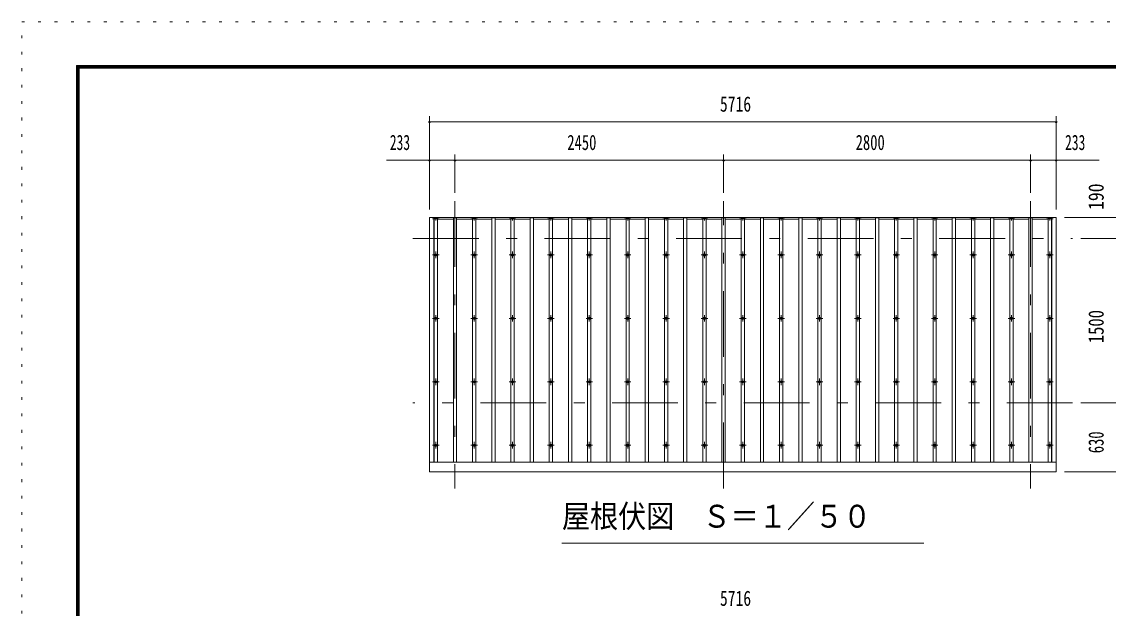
# Model space of a CAD drawing. Units: millimetres, scale not verified. Extents: x -22474 to 22484, y -10500 to 10500.
# Drawn here: x -7216 to 2694, y 5148 to 10500 of the extents above; entities that cross this region are included whole.
import ezdxf
from ezdxf.enums import TextEntityAlignment as Align

# ---------------------------------------------------------------- set-up
doc = ezdxf.new("R2010")
doc.units = ezdxf.units.MM
doc.header["$LTSCALE"] = 50
doc.linetypes.add('USER3', pattern=[24, 12, -5, 2, -5])
doc.linetypes.add('USER5', pattern=[3, 0.5, -2.5])
for name, color, linetype, lineweight in [('0-2_1-0BOLD', 7, 'Continuous', 18), ('0-3_1-2CENTER', 3, 'USER3', 18), ('0-4_1-4THIN', 4, 'Continuous', 18), ('0-5_1-5DIM', 3, 'Continuous', 18), ('0-D_F-F', 5, 'Continuous', 18), ('0-E_F-E_J_ADD', 5, 'USER5', 18)]:
    doc.layers.add(name, color=color, linetype=linetype, lineweight=lineweight)
doc.styles.add('ＭＳ ゴシック', font='')
doc.styles.get('ＭＳ ゴシック').set_extended_font_data('MS Gothic')

msp = doc.modelspace()

# ---------------------------------------------------------------- linework, layer by layer
at = {"layer": '0-2_1-0BOLD'}
for p, q in [((-3457.06, 8712.63), (-3457.06, 6481.37)), ((2178.93, 6481.37), (2178.93, 8712.63)), ((-3497.06, 6481.37), (2218.93, 6481.37))]:
    msp.add_line(p, q, dxfattribs=at)
msp.add_lwpolyline([(-3497.06, 6392.63), (2218.93, 6392.63), (2218.93, 8712.63), (-3497.06, 8712.63)], close=True, dxfattribs=at)
for centre in [(-3439.07, 8372.13), (-3089.07, 8372.13), (-2739.07, 8372.13), (-2389.07, 8372.13), (-2039.07, 8372.13), (-1689.07, 8372.13), (-1339.07, 8372.13), (-989.07, 8372.13), (-639.07, 8372.13), (-289.07, 8372.13), (60.93, 8372.13), (410.93, 8372.13), (760.93, 8372.13), (1110.93, 8372.13), (1460.93, 8372.13), (1810.93, 8372.13), (2160.93, 8372.13), (-3439.07, 7793.42), (-3089.07, 7793.42), (-2739.07, 7793.42), (-2389.07, 7793.42), (-2039.07, 7793.42), (-1689.07, 7793.42), (-1339.07, 7793.42), (-989.07, 7793.42), (-639.07, 7793.42), (-289.07, 7793.42), (60.93, 7793.42), (410.93, 7793.42), (760.93, 7793.42), (1110.93, 7793.42), (1460.93, 7793.42), (1810.93, 7793.42), (2160.93, 7793.42), (-3439.07, 7214.7), (-3089.07, 7214.7), (-2739.07, 7214.7), (-2389.07, 7214.7), (-2039.07, 7214.7), (-1689.07, 7214.7), (-1339.07, 7214.7), (-989.07, 7214.7), (-639.07, 7214.7), (-289.07, 7214.7), (60.93, 7214.7), (410.93, 7214.7), (760.93, 7214.7), (1110.93, 7214.7), (1460.93, 7214.7), (1810.93, 7214.7), (2160.93, 7214.7), (-3439.07, 6635.99), (-3089.07, 6635.99), (-2739.07, 6635.99), (-2389.07, 6635.99), (-2039.07, 6635.99), (-1689.07, 6635.99), (-1339.07, 6635.99), (-989.07, 6635.99), (-639.07, 6635.99), (-289.07, 6635.99), (60.93, 6635.99), (410.93, 6635.99), (760.93, 6635.99), (1110.93, 6635.99), (1460.93, 6635.99), (1810.93, 6635.99), (2160.93, 6635.99)]:
    msp.add_circle(centre, 10, dxfattribs=at)
for centre, start, end in [((-3439.07, 8691.45), 46.9032, 133.0968), ((-3439.07, 8712.83), 226.9032, 313.0968), ((-3089.07, 8691.45), 46.9032, 133.0968), ((-3089.07, 8712.83), 226.9032, 313.0968), ((-2739.07, 8691.45), 46.9032, 133.0968), ((-2739.07, 8712.83), 226.9032, 313.0968), ((-2389.07, 8691.45), 46.9032, 133.0968), ((-2389.07, 8712.83), 226.9032, 313.0968), ((-2039.07, 8691.45), 46.9032, 133.0968), ((-2039.07, 8712.83), 226.9032, 313.0968), ((-1689.07, 8691.45), 46.9032, 133.0968), ((-1689.07, 8712.83), 226.9032, 313.0968), ((-1339.07, 8691.45), 46.9032, 133.0968), ((-1339.07, 8712.83), 226.9032, 313.0968), ((-989.07, 8691.45), 46.9032, 133.0968), ((-989.07, 8712.83), 226.9032, 313.0968), ((-639.07, 8691.45), 46.9032, 133.0968), ((-639.07, 8712.83), 226.9032, 313.0968), ((-289.07, 8691.45), 46.9032, 133.0968), ((-289.07, 8712.83), 226.9032, 313.0968), ((60.93, 8691.45), 46.9032, 133.0968), ((60.93, 8712.83), 226.9032, 313.0968), ((410.93, 8691.45), 46.9032, 133.0968), ((410.93, 8712.83), 226.9032, 313.0968), ((760.93, 8691.45), 46.9032, 133.0968), ((760.93, 8712.83), 226.9032, 313.0968), ((1110.93, 8691.45), 46.9032, 133.0968), ((1110.93, 8712.83), 226.9032, 313.0968), ((1460.93, 8691.45), 46.9032, 133.0968), ((1460.93, 8712.83), 226.9032, 313.0968), ((1810.93, 8691.45), 46.9032, 133.0968), ((1810.93, 8712.83), 226.9032, 313.0968), ((2160.93, 8691.45), 46.9032, 133.0968), ((2160.93, 8712.83), 226.9032, 313.0968)]:
    msp.add_arc(centre, 14.64, start, end, dxfattribs=at)
at = {"layer": '0-3_1-2CENTER'}
for p, q in [((-3264.07, 8862.63), (-3264.07, 6242.63)), ((-814.07, 6242.63), (-814.07, 8862.63)), ((1985.93, 8862.63), (1985.93, 6242.63)), ((-3469.07, 8702.14), (-3409.07, 8702.14)), ((-3439.07, 8687.14), (-3439.07, 8717.14)), ((-3059.07, 8702.14), (-3119.07, 8702.14)), ((-3089.07, 8687.14), (-3089.07, 8717.14)), ((-2709.07, 8702.14), (-2769.07, 8702.14)), ((-2739.07, 8687.14), (-2739.07, 8717.14)), ((-2359.07, 8702.14), (-2419.07, 8702.14)), ((-2389.07, 8687.14), (-2389.07, 8717.14)), ((-2069.07, 8702.14), (-2009.07, 8702.14)), ((-2039.07, 8687.14), (-2039.07, 8717.14)), ((-1659.07, 8702.14), (-1719.07, 8702.14)), ((-1689.07, 8687.14), (-1689.07, 8717.14)), ((-1369.07, 8702.14), (-1309.07, 8702.14)), ((-1339.07, 8687.14), (-1339.07, 8717.14)), ((-959.07, 8702.14), (-1019.07, 8702.14)), ((-989.07, 8687.14), (-989.07, 8717.14)), ((-669.07, 8702.14), (-609.07, 8702.14)), ((-639.07, 8687.14), (-639.07, 8717.14)), ((-259.07, 8702.14), (-319.07, 8702.14)), ((-289.07, 8687.14), (-289.07, 8717.14)), ((30.93, 8702.14), (90.93, 8702.14)), ((60.93, 8687.14), (60.93, 8717.14)), ((440.93, 8702.14), (380.93, 8702.14)), ((410.93, 8687.14), (410.93, 8717.14)), ((730.93, 8702.14), (790.93, 8702.14)), ((760.93, 8687.14), (760.93, 8717.14)), ((1140.93, 8702.14), (1080.93, 8702.14)), ((1110.93, 8687.14), (1110.93, 8717.14)), ((1430.93, 8702.14), (1490.93, 8702.14)), ((1460.93, 8687.14), (1460.93, 8717.14)), ((1840.93, 8702.14), (1780.93, 8702.14)), ((1810.93, 8687.14), (1810.93, 8717.14)), ((2190.93, 8702.14), (2130.93, 8702.14)), ((2160.93, 8687.14), (2160.93, 8717.14)), ((-3647.06, 8522.63), (2368.93, 8522.63)), ((-3409.07, 8372.13), (-3469.07, 8372.13)), ((-3439.07, 8402.13), (-3439.07, 8342.13)), ((-3119.07, 8372.13), (-3059.07, 8372.13)), ((-3089.07, 8342.13), (-3089.07, 8402.13)), ((-2769.07, 8372.13), (-2709.07, 8372.13)), ((-2739.07, 8402.13), (-2739.07, 8342.13)), ((-2359.07, 8372.13), (-2419.07, 8372.13)), ((-2389.07, 8402.13), (-2389.07, 8342.13)), ((-2009.07, 8372.13), (-2069.07, 8372.13)), ((-2039.07, 8402.13), (-2039.07, 8342.13)), ((-1719.07, 8372.13), (-1659.07, 8372.13)), ((-1689.07, 8402.13), (-1689.07, 8342.13)), ((-1309.07, 8372.13), (-1369.07, 8372.13)), ((-1339.07, 8402.13), (-1339.07, 8342.13)), ((-1019.07, 8372.13), (-959.07, 8372.13)), ((-989.07, 8402.13), (-989.07, 8342.13)), ((-669.07, 8372.13), (-609.07, 8372.13)), ((-639.07, 8402.13), (-639.07, 8342.13)), ((-319.07, 8372.13), (-259.07, 8372.13)), ((-289.07, 8402.13), (-289.07, 8342.13)), ((90.93, 8372.13), (30.93, 8372.13)), ((60.93, 8402.13), (60.93, 8342.13)), ((380.93, 8372.13), (440.93, 8372.13)), ((410.93, 8402.13), (410.93, 8342.13)), ((730.93, 8372.13), (790.93, 8372.13)), ((760.93, 8402.13), (760.93, 8342.13)), ((1080.93, 8372.13), (1140.93, 8372.13)), ((1110.93, 8402.13), (1110.93, 8342.13)), ((1430.93, 8372.13), (1490.93, 8372.13)), ((1460.93, 8402.13), (1460.93, 8342.13)), ((1780.93, 8372.13), (1840.93, 8372.13)), ((1810.93, 8402.13), (1810.93, 8342.13)), ((2190.93, 8372.13), (2130.93, 8372.13)), ((2160.93, 8402.13), (2160.93, 8342.13)), ((-3409.07, 7793.42), (-3469.07, 7793.42)), ((-3439.07, 7823.42), (-3439.07, 7763.42)), ((-3059.07, 7793.42), (-3119.07, 7793.42)), ((-3089.07, 7823.42), (-3089.07, 7763.42)), ((-2709.07, 7793.42), (-2769.07, 7793.42)), ((-2739.07, 7823.42), (-2739.07, 7763.42)), ((-2359.07, 7793.42), (-2419.07, 7793.42)), ((-2389.07, 7823.42), (-2389.07, 7763.42)), ((-2009.07, 7793.42), (-2069.07, 7793.42)), ((-2039.07, 7823.42), (-2039.07, 7763.42)), ((-1659.07, 7793.42), (-1719.07, 7793.42)), ((-1689.07, 7823.42), (-1689.07, 7763.42)), ((-1309.07, 7793.42), (-1369.07, 7793.42)), ((-1339.07, 7823.42), (-1339.07, 7763.42)), ((-959.07, 7793.42), (-1019.07, 7793.42)), ((-989.07, 7823.42), (-989.07, 7763.42)), ((-609.07, 7793.42), (-669.07, 7793.42)), ((-639.07, 7823.42), (-639.07, 7763.42)), ((-259.07, 7793.42), (-319.07, 7793.42)), ((-289.07, 7823.42), (-289.07, 7763.42)), ((90.93, 7793.42), (30.93, 7793.42)), ((60.93, 7823.42), (60.93, 7763.42)), ((440.93, 7793.42), (380.93, 7793.42)), ((410.93, 7823.42), (410.93, 7763.42)), ((790.93, 7793.42), (730.93, 7793.42)), ((760.93, 7823.42), (760.93, 7763.42)), ((1140.93, 7793.42), (1080.93, 7793.42)), ((1110.93, 7823.42), (1110.93, 7763.42)), ((1490.93, 7793.42), (1430.93, 7793.42)), ((1460.93, 7823.42), (1460.93, 7763.42)), ((1840.93, 7793.42), (1780.93, 7793.42)), ((1810.93, 7823.42), (1810.93, 7763.42)), ((2190.93, 7793.42), (2130.93, 7793.42)), ((2160.93, 7763.42), (2160.93, 7823.42)), ((-3439.07, 7184.7), (-3439.07, 7244.7)), ((-3089.07, 7244.7), (-3089.07, 7184.7)), ((-2739.07, 7244.7), (-2739.07, 7184.7)), ((-2389.07, 7184.7), (-2389.07, 7244.7)), ((-2039.07, 7244.7), (-2039.07, 7184.7)), ((-1689.07, 7184.7), (-1689.07, 7244.7)), ((-1339.07, 7244.7), (-1339.07, 7184.7)), ((-989.07, 7184.7), (-989.07, 7244.7)), ((-639.07, 7244.7), (-639.07, 7184.7)), ((-289.07, 7244.7), (-289.07, 7184.7)), ((60.93, 7244.7), (60.93, 7184.7)), ((410.93, 7184.7), (410.93, 7244.7)), ((760.93, 7244.7), (760.93, 7184.7)), ((1110.93, 7244.7), (1110.93, 7184.7)), ((1460.93, 7184.7), (1460.93, 7244.7)), ((1810.93, 7244.7), (1810.93, 7184.7)), ((2160.93, 7244.7), (2160.93, 7184.7)), ((-3409.07, 7214.7), (-3469.07, 7214.7)), ((-3119.07, 7214.7), (-3059.07, 7214.7)), ((-2769.07, 7214.7), (-2709.07, 7214.7)), ((-2419.07, 7214.7), (-2359.07, 7214.7)), ((-2069.07, 7214.7), (-2009.07, 7214.7)), ((-1719.07, 7214.7), (-1659.07, 7214.7)), ((-1369.07, 7214.7), (-1309.07, 7214.7)), ((-1019.07, 7214.7), (-959.07, 7214.7)), ((-669.07, 7214.7), (-609.07, 7214.7)), ((-319.07, 7214.7), (-259.07, 7214.7)), ((30.93, 7214.7), (90.93, 7214.7)), ((440.93, 7214.7), (380.93, 7214.7)), ((730.93, 7214.7), (790.93, 7214.7)), ((1080.93, 7214.7), (1140.93, 7214.7)), ((1430.93, 7214.7), (1490.93, 7214.7)), ((1780.93, 7214.7), (1840.93, 7214.7)), ((2130.93, 7214.7), (2190.93, 7214.7)), ((2368.93, 7022.63), (-3647.06, 7022.63)), ((-3439.07, 6605.99), (-3439.07, 6665.99)), ((-3089.07, 6665.99), (-3089.07, 6605.99)), ((-2739.07, 6665.99), (-2739.07, 6605.99)), ((-2389.07, 6665.99), (-2389.07, 6605.99)), ((-2039.07, 6665.99), (-2039.07, 6605.99)), ((-1689.07, 6665.99), (-1689.07, 6605.99)), ((-1339.07, 6665.99), (-1339.07, 6605.99)), ((-989.07, 6665.99), (-989.07, 6605.99)), ((-639.07, 6665.99), (-639.07, 6605.99)), ((-289.07, 6665.99), (-289.07, 6605.99)), ((60.93, 6665.99), (60.93, 6605.99)), ((410.93, 6665.99), (410.93, 6605.99)), ((760.93, 6665.99), (760.93, 6605.99)), ((1110.93, 6665.99), (1110.93, 6605.99)), ((1460.93, 6665.99), (1460.93, 6605.99)), ((1810.93, 6665.99), (1810.93, 6605.99)), ((2160.93, 6665.99), (2160.93, 6605.99)), ((-3409.07, 6635.99), (-3469.07, 6635.99)), ((-3119.07, 6635.99), (-3059.07, 6635.99)), ((-2769.07, 6635.99), (-2709.07, 6635.99)), ((-2419.07, 6635.99), (-2359.07, 6635.99)), ((-2069.07, 6635.99), (-2009.07, 6635.99)), ((-1719.07, 6635.99), (-1659.07, 6635.99)), ((-1369.07, 6635.99), (-1309.07, 6635.99)), ((-1019.07, 6635.99), (-959.07, 6635.99)), ((-669.07, 6635.99), (-609.07, 6635.99)), ((-319.07, 6635.99), (-259.07, 6635.99)), ((30.93, 6635.99), (90.93, 6635.99)), ((380.93, 6635.99), (440.93, 6635.99)), ((730.93, 6635.99), (790.93, 6635.99)), ((1080.93, 6635.99), (1140.93, 6635.99)), ((1430.93, 6635.99), (1490.93, 6635.99)), ((1780.93, 6635.99), (1840.93, 6635.99)), ((2130.93, 6635.99), (2190.93, 6635.99))]:
    msp.add_line(p, q, dxfattribs=at)
at = {"layer": '0-4_1-4THIN'}
for p, q in [((-3454.07, 8698.39), (-3457.06, 8698.39)), ((-3279.07, 8698.39), (-3424.07, 8698.39)), ((-3104.07, 8698.39), (-3249.06, 8698.39)), ((-2929.06, 8698.39), (-3074.06, 8698.39)), ((-2754.06, 8698.39), (-2899.06, 8698.39)), ((-2579.06, 8698.39), (-2724.07, 8698.39)), ((-2404.06, 8698.39), (-2549.06, 8698.39)), ((-2229.06, 8698.39), (-2374.07, 8698.39)), ((-2054.06, 8698.39), (-2199.06, 8698.39)), ((-1879.06, 8698.39), (-2024.07, 8698.39)), ((-1704.06, 8698.39), (-1849.06, 8698.39)), ((-1529.06, 8698.39), (-1674.07, 8698.39)), ((-1354.07, 8698.39), (-1499.06, 8698.39)), ((-1179.07, 8698.39), (-1324.07, 8698.39)), ((-1004.07, 8698.39), (-1149.06, 8698.39)), ((-829.07, 8698.39), (-974.07, 8698.39)), ((-654.07, 8698.39), (-799.06, 8698.39)), ((-479.07, 8698.39), (-624.07, 8698.39)), ((-304.07, 8698.39), (-449.06, 8698.39)), ((-129.06, 8698.39), (-274.07, 8698.39)), ((45.93, 8698.39), (-99.06, 8698.39)), ((220.94, 8698.39), (75.93, 8698.39)), ((395.94, 8698.39), (250.94, 8698.39)), ((570.94, 8698.39), (425.94, 8698.39)), ((745.94, 8698.39), (600.94, 8698.39)), ((920.94, 8698.39), (775.93, 8698.39)), ((1095.94, 8698.39), (950.94, 8698.39)), ((1270.94, 8698.39), (1125.93, 8698.39)), ((1270.94, 8711.13), (1270.94, 6481.37)), ((1300.93, 6481.37), (1300.93, 8711.13)), ((1300.93, 8698.39), (1445.93, 8698.39)), ((1445.93, 8711.13), (1445.93, 6481.37)), ((1475.93, 8698.39), (1620.93, 8698.39)), ((1620.93, 8711.13), (1620.93, 6481.37)), ((1650.93, 8698.39), (1795.93, 8698.39)), ((1795.93, 6481.37), (1795.93, 8711.13)), ((1825.93, 8698.39), (1970.94, 8698.39)), ((1970.93, 8711.13), (1970.93, 6481.37)), ((2000.93, 8698.39), (2145.93, 8698.39)), ((2145.93, 6481.37), (2145.93, 8711.13)), ((2175.93, 8698.39), (2178.93, 8698.39))]:
    msp.add_line(p, q, dxfattribs=at)
for points in [[(-3454.07, 6481.37), (-3454.07, 8711.13), (-3424.07, 8711.13), (-3424.07, 6481.37)], [(-3279.07, 6481.37), (-3279.07, 8711.13), (-3249.07, 8711.13), (-3249.07, 6481.37)], [(-3104.06, 6481.37), (-3104.06, 8711.13), (-3074.06, 8711.13), (-3074.06, 6481.37)], [(-2929.06, 6481.37), (-2929.06, 8711.13), (-2899.06, 8711.13), (-2899.06, 6481.37)], [(-2754.06, 6481.37), (-2754.06, 8711.13), (-2724.07, 8711.13), (-2724.07, 6481.37)], [(-2579.06, 6481.37), (-2579.06, 8711.13), (-2549.06, 8711.13), (-2549.06, 6481.37)], [(-2404.06, 6481.37), (-2404.06, 8711.13), (-2374.07, 8711.13), (-2374.07, 6481.37)], [(-2229.06, 6481.37), (-2229.06, 8711.13), (-2199.06, 8711.13), (-2199.06, 6481.37)], [(-2054.06, 6481.37), (-2054.06, 8711.13), (-2024.07, 8711.13), (-2024.07, 6481.37)], [(-1879.06, 6481.37), (-1879.06, 8711.13), (-1849.06, 8711.13), (-1849.06, 6481.37)], [(-1704.06, 6481.37), (-1704.06, 8711.13), (-1674.07, 8711.13), (-1674.07, 6481.37)], [(-1529.06, 6481.37), (-1529.06, 8711.13), (-1499.06, 8711.13), (-1499.06, 6481.37)], [(-1354.07, 6481.37), (-1354.07, 8711.13), (-1324.07, 8711.13), (-1324.07, 6481.37)], [(-1179.07, 6481.37), (-1179.07, 8711.13), (-1149.06, 8711.13), (-1149.06, 6481.37)], [(-1004.07, 6481.37), (-1004.07, 8711.13), (-974.07, 8711.13), (-974.07, 6481.37)], [(-829.07, 6481.37), (-829.07, 8711.13), (-799.06, 8711.13), (-799.06, 6481.37)], [(-654.07, 6481.37), (-654.07, 8711.13), (-624.07, 8711.13), (-624.07, 6481.37)], [(-479.07, 6481.37), (-479.07, 8711.13), (-449.06, 8711.13), (-449.06, 6481.37)], [(-304.07, 6481.37), (-304.07, 8711.13), (-274.07, 8711.13), (-274.07, 6481.37)], [(-129.06, 6481.37), (-129.06, 8711.13), (-99.06, 8711.13), (-99.06, 6481.37)], [(45.94, 6481.37), (45.94, 8711.13), (75.93, 8711.13), (75.93, 6481.37)], [(220.94, 6481.37), (220.94, 8711.13), (250.94, 8711.13), (250.94, 6481.37)], [(395.94, 6481.37), (395.94, 8711.13), (425.94, 8711.13), (425.94, 6481.37)], [(570.94, 6481.37), (570.94, 8711.13), (600.94, 8711.13), (600.94, 6481.37)], [(745.94, 6481.37), (745.94, 8711.13), (775.93, 8711.13), (775.93, 6481.37)], [(920.94, 6481.37), (920.94, 8711.13), (950.94, 8711.13), (950.94, 6481.37)], [(1095.94, 6481.37), (1095.94, 8711.13), (1125.93, 8711.13), (1125.93, 6481.37)], [(1270.93, 6481.37), (1270.93, 8711.13), (1300.94, 8711.13), (1300.94, 6481.37)], [(1475.93, 6481.37), (1475.93, 8711.13), (1445.93, 8711.13)], [(1650.93, 6481.37), (1650.93, 8711.13), (1620.93, 8711.13)], [(1795.93, 8711.13), (1825.93, 8711.13), (1825.93, 6481.37)], [(2000.93, 6481.37), (2000.93, 8711.13), (1970.93, 8711.13)], [(2145.93, 8711.13), (2175.93, 8711.13), (2175.93, 6481.37)]]:
    msp.add_lwpolyline(points, dxfattribs=at)
at = {"layer": '0-5_1-5DIM'}
for p, q in [((-3497.06, 9637.63), (-3497.06, 8787.63)), ((2218.93, 8787.63), (2218.93, 9637.63)), ((-3487.06, 9587.63), (-3507.06, 9587.63)), ((2218.93, 9587.63), (-3497.06, 9587.63)), ((2228.93, 9587.63), (2208.93, 9587.63)), ((-3889.56, 9237.63), (2611.43, 9237.63)), ((-3487.06, 9237.63), (-3507.06, 9237.63)), ((-3254.07, 9237.63), (-3274.07, 9237.63)), ((-3264.07, 8937.63), (-3264.07, 9287.63)), ((-804.07, 9237.63), (-824.07, 9237.63)), ((-814.07, 8937.63), (-814.07, 9287.63)), ((1995.93, 9237.63), (1975.93, 9237.63)), ((1985.93, 9287.63), (1985.93, 8937.63)), ((2228.93, 9237.63), (2208.93, 9237.63)), ((3143.93, 8712.63), (2293.93, 8712.63)), ((2443.93, 8522.63), (2793.93, 8522.63)), ((2793.93, 7022.63), (2443.93, 7022.63)), ((2293.93, 6392.63), (3143.93, 6392.63)), ((1010.94, 5742.63), (-2289.06, 5742.63))]:
    msp.add_line(p, q, dxfattribs=at)
for centre in [(-3497.06, 9587.63), (2218.93, 9587.63), (-3497.06, 9237.63), (-3264.07, 9237.63), (-814.07, 9237.63), (1985.93, 9237.63), (2218.93, 9237.63)]:
    msp.add_arc(centre, 10, 180, 0, dxfattribs=at)
at = {"layer": '0-D_F-F'}
for points in [[(21984.37, -10000), (-6715.63, -10000), (-6715.63, 10100), (21984.37, 10100)], [(21981.87, -9997.5), (-6713.13, -9997.5), (-6713.13, 10097.5), (21981.87, 10097.5)], [(21979.37, -9995), (21979.37, 10095), (-6710.63, 10095), (-6710.63, -9995)], [(21976.87, -9992.5), (-6708.13, -9992.5), (-6708.13, 10092.5), (21976.87, 10092.5)], [(21974.37, -9990), (21974.37, 10090), (-6705.63, 10090), (-6705.63, -9990)], [(21971.87, -9987.5), (-6703.13, -9987.5), (-6703.13, 10087.5), (21971.87, 10087.5)], [(21969.37, -9985), (21969.37, 10085), (-6700.63, 10085), (-6700.63, -9985)], [(21966.87, -9982.5), (-6698.13, -9982.5), (-6698.13, 10082.5), (21966.87, 10082.5)], [(21964.37, -9980), (-6695.63, -9980), (-6695.63, 10080), (21964.37, 10080)], [(21961.87, -9977.5), (-6693.13, -9977.5), (-6693.13, 10077.5), (21961.87, 10077.5)], [(21959.37, -9975), (21959.37, 10075), (-6690.63, 10075), (-6690.63, -9975)]]:
    msp.add_lwpolyline(points, close=True, dxfattribs=at)
at = {"layer": '0-E_F-E_J_ADD'}
msp.add_lwpolyline([(22484.37, -10500), (-7215.63, -10500), (-7215.63, 10500), (22484.37, 10500)], close=True, dxfattribs=at)

# ---------------------------------------------------------------- texts
at = {"layer": '0-5_1-5DIM', "color": 7, "style": 'ＭＳ ゴシック'}
for s, height, width, p in [('5716', 139.3, 0.75, (-847.69, 9637.63)), ('233', 139.3, 0.65, (-3858.28, 9287.63)), ('2450', 139.3, 0.7, (-2239.77, 9287.63)), ('2800', 139.3, 0.7, (390.3, 9287.63)), ('233', 139.3, 0.65, (2300.22, 9287.63)), ('屋根伏図\u3000Ｓ＝１／５０', 208.9, 0.9, (-2289.06, 5821.13)), ('5716', 139.3, 0.75, (-847.69, 5128.68))]:
    msp.add_text(s, height=height, dxfattribs=dict(at, width=width)).set_placement(p, align=Align.BOTTOM_LEFT)
for s, width, p in [('190', 0.85, (2693.93, 8782.54)), ('1500', 0.8, (2693.93, 7566.61)), ('630', 0.7, (2693.93, 6563.08))]:
    msp.add_text(s, height=139.3, rotation=90, dxfattribs=dict(at, width=width)).set_placement(p, align=Align.BOTTOM_LEFT)

doc.saveas('drawing.dxf')
